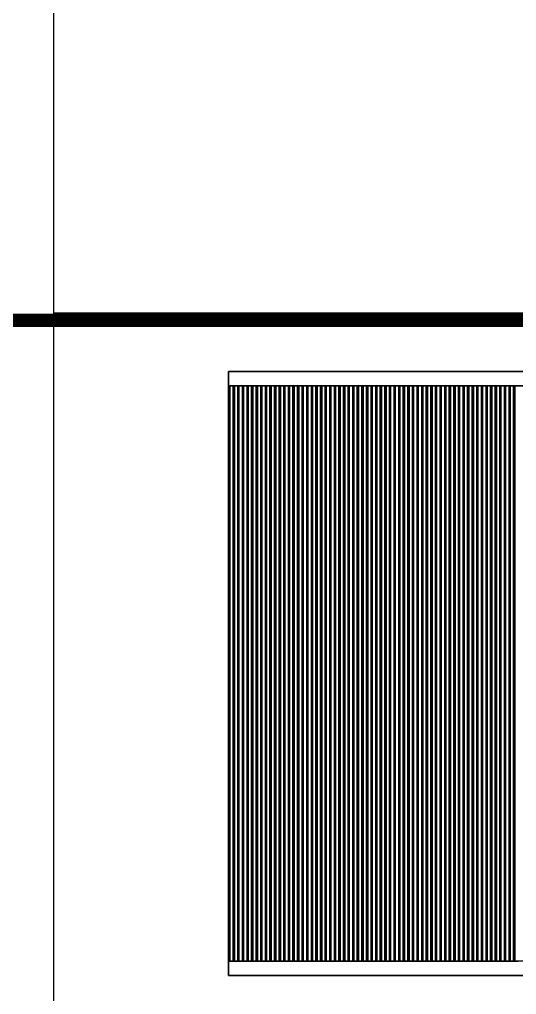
# Model space of a CAD drawing. Extents: x -11215 to 11250, y -11250 to 11250.
# Drawn here: x 1693 to 2558, y 3441 to 5138 of the extents above; entities that cross this region are included whole.
import ezdxf

# ---------------------------------------------------------------- set-up
doc = ezdxf.new("R2010")
doc.units = 0
doc.layers.get('0').update_dxf_attribs({"linetype": 'CONTINUOUS'})
doc.layers.add('CIF_NbWiring', color=7, linetype='CONTINUOUS')

# ---------------------------------------------------------------- blocks, each defined once
blk = doc.blocks.new('MS-Caps')
at = {"layer": 'CIF_NbWiring'}
for points in [[(-150, 4475.25), (-1070, 4475.25), (-1070, 4450.25), (-530, 4450.25)], [(-566, 3448.75), (-572, 3448.75), (-572, 4448.75), (-574, 4448.75), (-574, 3448.75), (-580, 3448.75), (-580, 4448.75), (-582, 4448.75), (-582, 3448.75), (-588, 3448.75), (-588, 4448.75), (-590, 4448.75), (-590, 3448.75), (-596, 3448.75), (-596, 4448.75), (-598, 4448.75), (-598, 3448.75), (-604, 3448.75), (-604, 4448.75), (-606, 4448.75), (-606, 3448.75), (-612, 3448.75), (-612, 4448.75), (-614, 4448.75), (-614, 3448.75), (-620, 3448.75), (-620, 4448.75), (-622, 4448.75), (-622, 3448.75), (-628, 3448.75), (-628, 4448.75), (-630, 4448.75), (-630, 3448.75), (-636, 3448.75), (-636, 4448.75), (-638, 4448.75), (-638, 3448.75), (-644, 3448.75), (-644, 4448.75), (-646, 4448.75), (-646, 3448.75), (-652, 3448.75), (-652, 4448.75), (-654, 4448.75), (-654, 3448.75), (-660, 3448.75), (-660, 4448.75), (-662, 4448.75), (-662, 3448.75), (-668, 3448.75), (-668, 4448.75), (-670, 4448.75), (-670, 3448.75), (-676, 3448.75), (-676, 4448.75), (-678, 4448.75), (-678, 3448.75), (-684, 3448.75), (-684, 4448.75), (-686, 4448.75), (-686, 3448.75), (-692, 3448.75), (-692, 4448.75), (-694, 4448.75), (-694, 3448.75), (-700, 3448.75), (-700, 4448.75), (-702, 4448.75), (-702, 3448.75), (-708, 3448.75), (-708, 4448.75), (-710, 4448.75), (-710, 3448.75), (-716, 3448.75), (-716, 4448.75), (-718, 4448.75), (-718, 3448.75), (-724, 3448.75), (-724, 4448.75), (-726, 4448.75), (-726, 3448.75), (-732, 3448.75), (-732, 4448.75), (-734, 4448.75), (-734, 3448.75), (-740, 3448.75), (-740, 4448.75), (-742, 4448.75), (-742, 3448.75), (-748, 3448.75), (-748, 4448.75), (-750, 4448.75), (-750, 3448.75), (-756, 3448.75), (-756, 4448.75), (-758, 4448.75), (-758, 3448.75), (-764, 3448.75), (-764, 4448.75), (-766, 4448.75), (-766, 3448.75), (-772, 3448.75), (-772, 4448.75), (-774, 4448.75), (-774, 3448.75), (-780, 3448.75), (-780, 4448.75), (-782, 4448.75), (-782, 3448.75), (-788, 3448.75), (-788, 4448.75), (-790, 4448.75), (-790, 3448.75), (-796, 3448.75), (-796, 4448.75), (-798, 4448.75), (-798, 3448.75), (-804, 3448.75), (-804, 4448.75), (-806, 4448.75), (-806, 3448.75), (-812, 3448.75), (-812, 4448.75), (-814, 4448.75), (-814, 3448.75), (-820, 3448.75), (-820, 4448.75), (-822, 4448.75), (-822, 3448.75), (-828, 3448.75), (-828, 4448.75), (-830, 4448.75), (-830, 3448.75), (-836, 3448.75), (-836, 4448.75), (-838, 4448.75), (-838, 3448.75), (-844, 3448.75), (-844, 4448.75), (-846, 4448.75), (-846, 3448.75), (-852, 3448.75), (-852, 4448.75), (-854, 4448.75), (-854, 3448.75), (-860, 3448.75), (-860, 4448.75), (-862, 4448.75), (-862, 3448.75), (-868, 3448.75), (-868, 4448.75), (-870, 4448.75), (-870, 3448.75), (-876, 3448.75), (-876, 4448.75), (-878, 4448.75), (-878, 3448.75), (-884, 3448.75), (-884, 4448.75), (-886, 4448.75), (-886, 3448.75), (-892, 3448.75), (-892, 4448.75), (-894, 4448.75), (-894, 3448.75), (-900, 3448.75), (-900, 4448.75), (-902, 4448.75), (-902, 3448.75), (-908, 3448.75), (-908, 4448.75), (-910, 4448.75), (-910, 3448.75), (-916, 3448.75), (-916, 4448.75), (-918, 4448.75), (-918, 3448.75), (-924, 3448.75), (-924, 4448.75), (-926, 4448.75), (-926, 3448.75), (-932, 3448.75), (-932, 4448.75), (-934, 4448.75), (-934, 3448.75), (-940, 3448.75), (-940, 4448.75), (-942, 4448.75), (-942, 3448.75), (-948, 3448.75), (-948, 4448.75), (-950, 4448.75), (-950, 3448.75), (-956, 3448.75), (-956, 4448.75), (-958, 4448.75), (-958, 3448.75), (-964, 3448.75), (-964, 4448.75), (-966, 4448.75), (-966, 3448.75), (-972, 3448.75), (-972, 4448.75), (-974, 4448.75), (-974, 3448.75), (-980, 3448.75), (-980, 4448.75), (-982, 4448.75), (-982, 3448.75), (-988, 3448.75), (-988, 4448.75), (-990, 4448.75), (-990, 3448.75), (-996, 3448.75), (-996, 4448.75), (-998, 4448.75), (-998, 3448.75), (-1004, 3448.75), (-1004, 4448.75), (-1006, 4448.75), (-1006, 3448.75), (-1012, 3448.75), (-1012, 4448.75), (-1014, 4448.75), (-1014, 3448.75), (-1020, 3448.75), (-1020, 4448.75), (-1022, 4448.75), (-1022, 3448.75), (-1028, 3448.75), (-1028, 4448.75), (-1030, 4448.75), (-1030, 3448.75), (-1036, 3448.75), (-1036, 4448.75), (-1038, 4448.75), (-1038, 3448.75), (-1044, 3448.75), (-1044, 4448.75), (-1046, 4448.75), (-1046, 3448.75), (-1052, 3448.75), (-1052, 4448.75), (-1054, 4448.75), (-1054, 3448.75), (-1060, 3448.75), (-1060, 4448.75), (-1062, 4448.75), (-1062, 3448.75), (-1068, 3448.75), (-1068, 4448.75), (-1070, 4448.75), (-1070, 3423.75), (969.5, 3423.75)]]:
    blk.add_lwpolyline(points, dxfattribs=at)
blk = doc.blocks.new('MS-Caps_r')
at = {"layer": 'CIF_NbWiring'}
for points in [[(-1375, 8800), (-1375, 4576.75), (12, 4576.75)], [(-530, 4450.25), (-1070, 4450.25), (-1070, 4448.75), (-1068, 4448.75), (-1068, 3448.75), (-1062, 3448.75), (-1062, 4448.75), (-1060, 4448.75), (-1060, 3448.75), (-1054, 3448.75), (-1054, 4448.75), (-1052, 4448.75), (-1052, 3448.75), (-1046, 3448.75), (-1046, 4448.75), (-1044, 4448.75), (-1044, 3448.75), (-1038, 3448.75), (-1038, 4448.75), (-1036, 4448.75), (-1036, 3448.75), (-1030, 3448.75), (-1030, 4448.75), (-1028, 4448.75), (-1028, 3448.75), (-1022, 3448.75), (-1022, 4448.75), (-1020, 4448.75), (-1020, 3448.75), (-1014, 3448.75), (-1014, 4448.75), (-1012, 4448.75), (-1012, 3448.75), (-1006, 3448.75), (-1006, 4448.75), (-1004, 4448.75), (-1004, 3448.75), (-998, 3448.75), (-998, 4448.75), (-996, 4448.75), (-996, 3448.75), (-990, 3448.75), (-990, 4448.75), (-988, 4448.75), (-988, 3448.75), (-982, 3448.75), (-982, 4448.75), (-980, 4448.75), (-980, 3448.75), (-974, 3448.75), (-974, 4448.75), (-972, 4448.75), (-972, 3448.75), (-966, 3448.75), (-966, 4448.75), (-964, 4448.75), (-964, 3448.75), (-958, 3448.75), (-958, 4448.75), (-956, 4448.75), (-956, 3448.75), (-950, 3448.75), (-950, 4448.75), (-948, 4448.75), (-948, 3448.75), (-942, 3448.75), (-942, 4448.75), (-940, 4448.75), (-940, 3448.75), (-934, 3448.75), (-934, 4448.75), (-932, 4448.75), (-932, 3448.75), (-926, 3448.75), (-926, 4448.75), (-924, 4448.75), (-924, 3448.75), (-918, 3448.75), (-918, 4448.75), (-916, 4448.75), (-916, 3448.75), (-910, 3448.75), (-910, 4448.75), (-908, 4448.75), (-908, 3448.75), (-902, 3448.75), (-902, 4448.75), (-900, 4448.75), (-900, 3448.75), (-894, 3448.75), (-894, 4448.75), (-892, 4448.75), (-892, 3448.75), (-886, 3448.75), (-886, 4448.75), (-884, 4448.75), (-884, 3448.75), (-878, 3448.75), (-878, 4448.75), (-876, 4448.75), (-876, 3448.75), (-870, 3448.75), (-870, 4448.75), (-868, 4448.75), (-868, 3448.75), (-862, 3448.75), (-862, 4448.75), (-860, 4448.75), (-860, 3448.75), (-854, 3448.75), (-854, 4448.75), (-852, 4448.75), (-852, 3448.75), (-846, 3448.75), (-846, 4448.75), (-844, 4448.75), (-844, 3448.75), (-838, 3448.75), (-838, 4448.75), (-836, 4448.75), (-836, 3448.75), (-830, 3448.75), (-830, 4448.75), (-828, 4448.75), (-828, 3448.75), (-822, 3448.75), (-822, 4448.75), (-820, 4448.75), (-820, 3448.75), (-814, 3448.75), (-814, 4448.75), (-812, 4448.75), (-812, 3448.75), (-806, 3448.75), (-806, 4448.75), (-804, 4448.75), (-804, 3448.75), (-798, 3448.75), (-798, 4448.75), (-796, 4448.75), (-796, 3448.75), (-790, 3448.75), (-790, 4448.75), (-788, 4448.75), (-788, 3448.75), (-782, 3448.75), (-782, 4448.75), (-780, 4448.75), (-780, 3448.75), (-774, 3448.75), (-774, 4448.75), (-772, 4448.75), (-772, 3448.75), (-766, 3448.75), (-766, 4448.75), (-764, 4448.75), (-764, 3448.75), (-758, 3448.75), (-758, 4448.75), (-756, 4448.75), (-756, 3448.75), (-750, 3448.75), (-750, 4448.75), (-748, 4448.75), (-748, 3448.75), (-742, 3448.75), (-742, 4448.75), (-740, 4448.75), (-740, 3448.75), (-734, 3448.75), (-734, 4448.75), (-732, 4448.75), (-732, 3448.75), (-726, 3448.75), (-726, 4448.75), (-724, 4448.75), (-724, 3448.75), (-718, 3448.75), (-718, 4448.75), (-716, 4448.75), (-716, 3448.75), (-710, 3448.75), (-710, 4448.75), (-708, 4448.75), (-708, 3448.75), (-702, 3448.75), (-702, 4448.75), (-700, 4448.75), (-700, 3448.75), (-694, 3448.75), (-694, 4448.75), (-692, 4448.75), (-692, 3448.75), (-686, 3448.75), (-686, 4448.75), (-684, 4448.75), (-684, 3448.75), (-678, 3448.75), (-678, 4448.75), (-676, 4448.75), (-676, 3448.75), (-670, 3448.75), (-670, 4448.75), (-668, 4448.75), (-668, 3448.75), (-662, 3448.75), (-662, 4448.75), (-660, 4448.75), (-660, 3448.75), (-654, 3448.75), (-654, 4448.75), (-652, 4448.75), (-652, 3448.75), (-646, 3448.75), (-646, 4448.75), (-644, 4448.75), (-644, 3448.75), (-638, 3448.75), (-638, 4448.75), (-636, 4448.75), (-636, 3448.75), (-630, 3448.75), (-630, 4448.75), (-628, 4448.75), (-628, 3448.75), (-622, 3448.75), (-622, 4448.75), (-620, 4448.75), (-620, 3448.75), (-614, 3448.75), (-614, 4448.75), (-612, 4448.75), (-612, 3448.75), (-606, 3448.75), (-606, 4448.75), (-604, 4448.75), (-604, 3448.75), (-598, 3448.75), (-598, 4448.75), (-596, 4448.75), (-596, 3448.75), (-590, 3448.75), (-590, 4448.75), (-588, 4448.75), (-588, 3448.75), (-582, 3448.75), (-582, 4448.75), (-580, 4448.75), (-580, 3448.75), (-574, 3448.75), (-574, 4448.75), (-572, 4448.75), (-572, 3448.75), (-566, 3448.75)], [(969.5, 3423.75), (-1070, 3423.75), (-1070, 4475.25), (-150, 4475.25), (-150, 4576.75), (-1375, 4576.75), (-1375, 576.75)]]:
    blk.add_lwpolyline(points, dxfattribs=at)
blk = doc.blocks.new('MS-Feeds_r')
at = {"layer": 'CIF_NbWiring'}
blk.add_lwpolyline([(-5300, -10000), (-5300, 10000), (-5750, 10000), (-5750, 11000), (-4750, 11000), (-4750, 10000), (-5200, 10000), (-5200, 8624.75), (-2292, 8624.75), (-2292, 8604.75), (-5200, 8604.75), (-5200, 4624.75), (-2192, 4624.75), (-2192, 4604.75), (-5200, 4604.75), (-5200, 624.75), (-2092, 624.75), (-2092, 604.75), (-5200, 604.75), (-5200, -3375.25)], dxfattribs=at)
blk = doc.blocks.new('MS-Feeds')
at = {"layer": 'CIF_NbWiring'}
blk.add_lwpolyline([(-5200, -3375.25), (-5200, 604.75), (-2092, 604.75), (-2092, 624.75), (-5200, 624.75), (-5200, 4604.75), (-2192, 4604.75), (-2192, 4624.75), (-5200, 4624.75), (-5200, 8604.75), (-2292, 8604.75), (-2292, 8624.75), (-5200, 8624.75), (-5200, 10000), (-4750, 10000), (-4750, 11000), (-5750, 11000), (-5750, 10000), (-5300, 10000), (-5300, -10000)], dxfattribs=at)

msp = doc.modelspace()

# ---------------------------------------------------------------- linework, layer by layer
at = {"layer": 'CIF_NbWiring', "const_width": 20}
msp.add_lwpolyline([(0, 4614.75), (3058, 4614.75)], dxfattribs=at)
at = {"layer": 'CIF_NbWiring'}
for points in [[(2057, 4500.75), (4059, 4500.75), (4059, 4525.75), (2057, 4525.75)], [(2057, 3499.25), (2059, 3499.25), (2059, 4499.25), (2057, 4499.25)], [(2065, 3499.25), (2067, 3499.25), (2067, 4499.25), (2065, 4499.25)], [(2073, 3499.25), (2075, 3499.25), (2075, 4499.25), (2073, 4499.25)], [(2081, 3499.25), (2083, 3499.25), (2083, 4499.25), (2081, 4499.25)], [(2089, 3499.25), (2091, 3499.25), (2091, 4499.25), (2089, 4499.25)], [(2097, 3499.25), (2099, 3499.25), (2099, 4499.25), (2097, 4499.25)], [(2105, 3499.25), (2107, 3499.25), (2107, 4499.25), (2105, 4499.25)], [(2113, 3499.25), (2115, 3499.25), (2115, 4499.25), (2113, 4499.25)], [(2121, 3499.25), (2123, 3499.25), (2123, 4499.25), (2121, 4499.25)], [(2129, 3499.25), (2131, 3499.25), (2131, 4499.25), (2129, 4499.25)], [(2137, 3499.25), (2139, 3499.25), (2139, 4499.25), (2137, 4499.25)], [(2145, 3499.25), (2147, 3499.25), (2147, 4499.25), (2145, 4499.25)], [(2153, 3499.25), (2155, 3499.25), (2155, 4499.25), (2153, 4499.25)], [(2161, 3499.25), (2163, 3499.25), (2163, 4499.25), (2161, 4499.25)], [(2169, 3499.25), (2171, 3499.25), (2171, 4499.25), (2169, 4499.25)], [(2177, 3499.25), (2179, 3499.25), (2179, 4499.25), (2177, 4499.25)], [(2185, 3499.25), (2187, 3499.25), (2187, 4499.25), (2185, 4499.25)], [(2193, 3499.25), (2195, 3499.25), (2195, 4499.25), (2193, 4499.25)], [(2201, 3499.25), (2203, 3499.25), (2203, 4499.25), (2201, 4499.25)], [(2209, 3499.25), (2211, 3499.25), (2211, 4499.25), (2209, 4499.25)], [(2217, 3499.25), (2219, 3499.25), (2219, 4499.25), (2217, 4499.25)], [(2225, 3499.25), (2227, 3499.25), (2227, 4499.25), (2225, 4499.25)], [(2233, 3499.25), (2235, 3499.25), (2235, 4499.25), (2233, 4499.25)], [(2241, 3499.25), (2243, 3499.25), (2243, 4499.25), (2241, 4499.25)], [(2249, 3499.25), (2251, 3499.25), (2251, 4499.25), (2249, 4499.25)], [(2257, 3499.25), (2259, 3499.25), (2259, 4499.25), (2257, 4499.25)], [(2265, 3499.25), (2267, 3499.25), (2267, 4499.25), (2265, 4499.25)], [(2273, 3499.25), (2275, 3499.25), (2275, 4499.25), (2273, 4499.25)], [(2281, 3499.25), (2283, 3499.25), (2283, 4499.25), (2281, 4499.25)], [(2289, 3499.25), (2291, 3499.25), (2291, 4499.25), (2289, 4499.25)], [(2297, 3499.25), (2299, 3499.25), (2299, 4499.25), (2297, 4499.25)], [(2305, 3499.25), (2307, 3499.25), (2307, 4499.25), (2305, 4499.25)], [(2313, 3499.25), (2315, 3499.25), (2315, 4499.25), (2313, 4499.25)], [(2321, 3499.25), (2323, 3499.25), (2323, 4499.25), (2321, 4499.25)], [(2329, 3499.25), (2331, 3499.25), (2331, 4499.25), (2329, 4499.25)], [(2337, 3499.25), (2339, 3499.25), (2339, 4499.25), (2337, 4499.25)], [(2345, 3499.25), (2347, 3499.25), (2347, 4499.25), (2345, 4499.25)], [(2353, 3499.25), (2355, 3499.25), (2355, 4499.25), (2353, 4499.25)], [(2361, 3499.25), (2363, 3499.25), (2363, 4499.25), (2361, 4499.25)], [(2369, 3499.25), (2371, 3499.25), (2371, 4499.25), (2369, 4499.25)], [(2377, 3499.25), (2379, 3499.25), (2379, 4499.25), (2377, 4499.25)], [(2385, 3499.25), (2387, 3499.25), (2387, 4499.25), (2385, 4499.25)], [(2393, 3499.25), (2395, 3499.25), (2395, 4499.25), (2393, 4499.25)], [(2401, 3499.25), (2403, 3499.25), (2403, 4499.25), (2401, 4499.25)], [(2409, 3499.25), (2411, 3499.25), (2411, 4499.25), (2409, 4499.25)], [(2417, 3499.25), (2419, 3499.25), (2419, 4499.25), (2417, 4499.25)], [(2425, 3499.25), (2427, 3499.25), (2427, 4499.25), (2425, 4499.25)], [(2433, 3499.25), (2435, 3499.25), (2435, 4499.25), (2433, 4499.25)], [(2441, 3499.25), (2443, 3499.25), (2443, 4499.25), (2441, 4499.25)], [(2449, 3499.25), (2451, 3499.25), (2451, 4499.25), (2449, 4499.25)], [(2457, 3499.25), (2459, 3499.25), (2459, 4499.25), (2457, 4499.25)], [(2465, 3499.25), (2467, 3499.25), (2467, 4499.25), (2465, 4499.25)], [(2473, 3499.25), (2475, 3499.25), (2475, 4499.25), (2473, 4499.25)], [(2481, 3499.25), (2483, 3499.25), (2483, 4499.25), (2481, 4499.25)], [(2489, 3499.25), (2491, 3499.25), (2491, 4499.25), (2489, 4499.25)], [(2497, 3499.25), (2499, 3499.25), (2499, 4499.25), (2497, 4499.25)], [(2505, 3499.25), (2507, 3499.25), (2507, 4499.25), (2505, 4499.25)], [(2513, 3499.25), (2515, 3499.25), (2515, 4499.25), (2513, 4499.25)], [(2521, 3499.25), (2523, 3499.25), (2523, 4499.25), (2521, 4499.25)], [(2529, 3499.25), (2531, 3499.25), (2531, 4499.25), (2529, 4499.25)], [(2537, 3499.25), (2539, 3499.25), (2539, 4499.25), (2537, 4499.25)], [(2545, 3499.25), (2547, 3499.25), (2547, 4499.25), (2545, 4499.25)], [(2553, 3499.25), (2555, 3499.25), (2555, 4499.25), (2553, 4499.25)], [(2057, 3474.25), (4059, 3474.25), (4059, 3499.25), (2057, 3499.25)]]:
    msp.add_lwpolyline(points, close=True, dxfattribs=at)

# ---------------------------------------------------------------- block references
for name, p in [('MS-Feeds_r', (5250, 0)), ('MS-Feeds', (5250, 0)), ('MS-Caps_r', (3127, 50.5)), ('MS-Caps', (3127, 50.5))]:
    msp.add_blockref(name, p)

doc.saveas('drawing.dxf')
